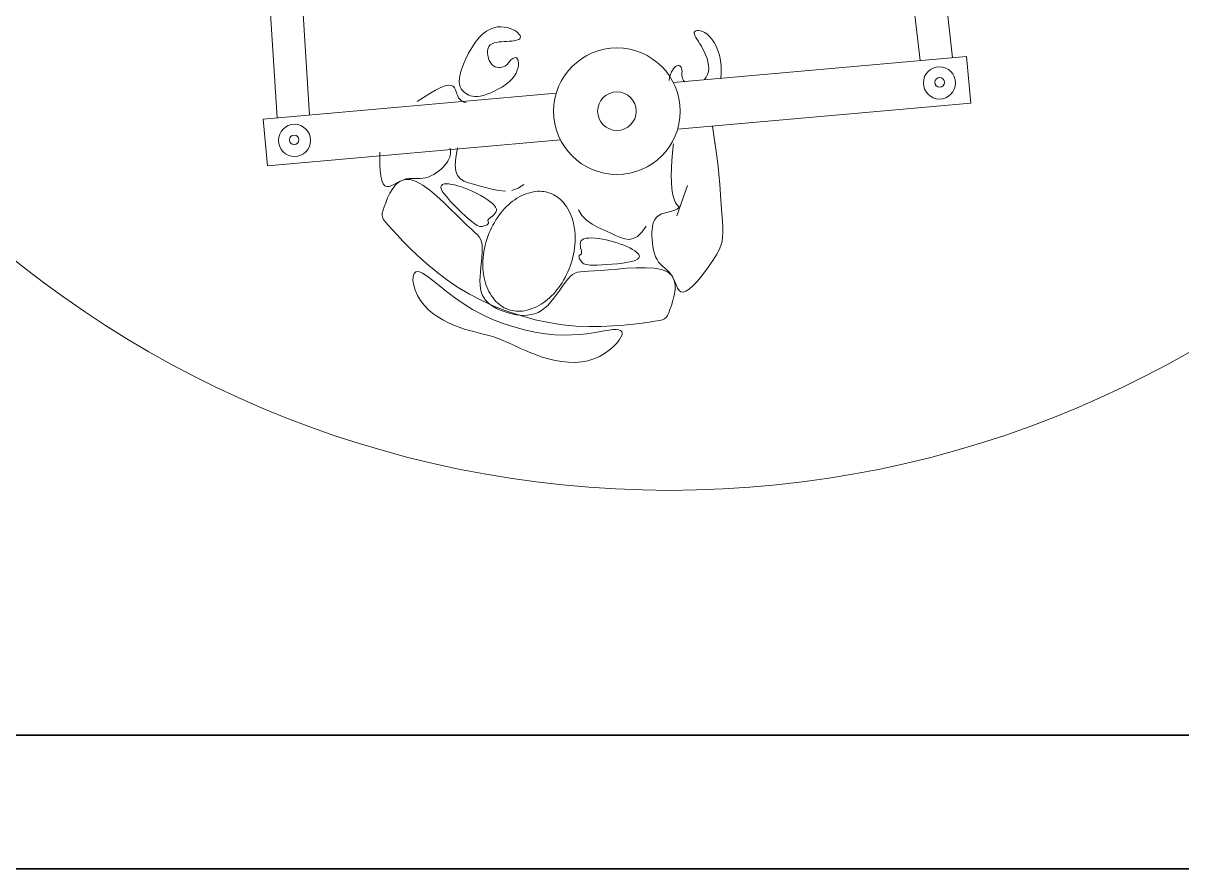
# Model space of a CAD drawing. Header units: inches. Extents: x -17070 to 527, y 504 to 2398.
# Drawn here: x -10483.156 to -10481.162, y 520.728 to 522.183 of the extents above; entities that cross this region are included whole.
import ezdxf

# ---------------------------------------------------------------- set-up
doc = ezdxf.new("R2010")
doc.units = ezdxf.units.IN
doc.linetypes.add('0', pattern=[0])
for name, color, linetype, lineweight in [('furniture', 42, 'Continuous', 9), ('muebles', 31, 'Continuous', 9), ('section', 1, 'Continuous', 35), ('wall', 7, 'Continuous', 30)]:
    doc.layers.add(name, color=color, linetype=linetype, lineweight=lineweight)

# ---------------------------------------------------------------- blocks, each defined once
blk = doc.blocks.new('ot 1')
at = {"layer": 'muebles', "color": 0, "extrusion": (7.65098e-18, 1.22225e-16, -1)}
for p, q in [((91.6067, -567.3412), (91.5571, -567.845)), ((91.687, -567.3491), (91.6067, -567.3412)), ((91.6374, -567.8529), (91.687, -567.3491)), ((91.9722, -567.4087), (91.6846, -567.3732)), ((91.967, -567.4644), (91.6791, -567.4289)), ((91.4877, -568.5502), (91.5373, -568.0464)), ((91.6176, -568.0543), (91.568, -568.5581)), ((91.8652, -568.4996), (91.5758, -568.4784)), ((91.568, -568.5581), (91.4877, -568.5502)), ((91.8594, -568.5552), (91.5703, -568.534))]:
    blk.add_line(p, q, dxfattribs=at)
at = {"layer": 'muebles', "color": 0, "linetype": '0'}
for p, q in [((91.3428, -567.7757), (91.3507, -567.7717)), ((91.3507, -567.7717), (91.3579, -567.7688)), ((91.3579, -567.7688), (91.3649, -567.7668)), ((91.3649, -567.7668), (91.3721, -567.7658)), ((91.3721, -567.7658), (91.3801, -567.7654)), ((91.3801, -567.7654), (91.3892, -567.7657)), ((91.3892, -567.7657), (91.3999, -567.7664)), ((91.3999, -567.7664), (91.4128, -567.7675)), ((91.4128, -567.7675), (91.428, -567.7687)), ((91.428, -567.7687), (91.445, -567.7701)), ((91.445, -567.7701), (91.463, -567.7717)), ((91.463, -567.7717), (91.4813, -567.7735)), ((91.4813, -567.7735), (91.4991, -567.7755)), ((91.4991, -567.7755), (91.5156, -567.7776)), ((91.6447, -567.7714), (91.6558, -567.7709)), ((91.6558, -567.7709), (91.6665, -567.7712)), ((91.6665, -567.7712), (91.6763, -567.7723)), ((91.6763, -567.7723), (91.6854, -567.7743)), ((91.6854, -567.7743), (91.6936, -567.777)), ((91.305, -567.8013), (91.3146, -567.794)), ((91.3146, -567.794), (91.3244, -567.7872)), ((91.3244, -567.7872), (91.3339, -567.781)), ((91.3339, -567.781), (91.3428, -567.7757)), ((91.5156, -567.7776), (91.563, -567.7852)), ((91.5301, -567.7799), (91.5345, -567.7809)), ((91.6521, -567.7943), (91.6475, -567.7965)), ((91.6571, -567.7929), (91.6521, -567.7943)), ((91.6624, -567.7924), (91.6571, -567.7929)), ((91.6679, -567.7928), (91.6624, -567.7924)), ((91.6735, -567.7939), (91.6679, -567.7928)), ((91.6792, -567.7955), (91.6735, -567.7939)), ((91.6848, -567.7976), (91.6792, -567.7955)), ((91.6936, -567.777), (91.7009, -567.7802)), ((91.7009, -567.7802), (91.7073, -567.7838)), ((91.7073, -567.7838), (91.7129, -567.7877)), ((91.7129, -567.7877), (91.7175, -567.7918)), ((91.7175, -567.7918), (91.7212, -567.7959)), ((91.2885, -567.8157), (91.2962, -567.8086)), ((91.2962, -567.8086), (91.305, -567.8013)), ((91.6475, -567.7965), (91.6434, -567.7993)), ((91.6903, -567.8001), (91.6848, -567.7976)), ((91.6955, -567.8027), (91.6903, -567.8001)), ((91.7003, -567.8055), (91.6955, -567.8027)), ((91.7046, -567.8081), (91.7003, -567.8055)), ((91.7086, -567.8107), (91.7046, -567.8081)), ((91.712, -567.813), (91.7086, -567.8107)), ((91.7151, -567.815), (91.712, -567.813)), ((91.7179, -567.8166), (91.7151, -567.815)), ((91.7212, -567.7959), (91.724, -567.7999)), ((91.724, -567.7999), (91.7259, -567.8037)), ((91.7267, -567.8154), (91.7255, -567.817)), ((91.7259, -567.8037), (91.727, -567.8072)), ((91.7273, -567.8131), (91.7267, -567.8154)), ((91.727, -567.8072), (91.7275, -567.8104)), ((91.7275, -567.8104), (91.7273, -567.8131)), ((91.2771, -567.8329), (91.2786, -567.8281)), ((91.2777, -567.8367), (91.2771, -567.8329)), ((91.2786, -567.8281), (91.2825, -567.8223)), ((91.2825, -567.8223), (91.2885, -567.8157)), ((91.4085, -567.8451), (91.4605, -567.8269)), ((91.6389, -567.8342), (91.6411, -567.8357)), ((91.7202, -567.8176), (91.7179, -567.8166)), ((91.7223, -567.8181), (91.7202, -567.8176)), ((91.7241, -567.8179), (91.7223, -567.8181)), ((91.7255, -567.817), (91.7241, -567.8179)), ((91.2411, -567.8574), (91.2468, -567.8553)), ((91.2468, -567.8553), (91.254, -567.8529)), ((91.254, -567.8529), (91.2624, -567.8503)), ((91.2624, -567.8503), (91.2715, -567.8482)), ((91.2715, -567.8482), (91.2809, -567.8469)), ((91.2801, -567.8398), (91.2777, -567.8367)), ((91.2839, -567.8424), (91.2801, -567.8398)), ((91.2809, -567.8469), (91.29, -567.847)), ((91.2885, -567.8447), (91.2839, -567.8424)), ((91.2937, -567.8468), (91.2885, -567.8447)), ((91.29, -567.847), (91.2985, -567.849)), ((91.2989, -567.8491), (91.2937, -567.8468)), ((91.2985, -567.849), (91.3059, -567.8533)), ((91.3038, -567.8516), (91.2989, -567.8491)), ((91.308, -567.8545), (91.3038, -567.8516)), ((91.3059, -567.8533), (91.3117, -567.8604)), ((91.3117, -567.8578), (91.308, -567.8545)), ((91.4162, -567.8539), (91.4154, -567.8568)), ((91.4171, -567.8511), (91.4162, -567.8539)), ((91.418, -567.8486), (91.4171, -567.8511)), ((91.4189, -567.8464), (91.418, -567.8486)), ((91.4199, -567.8445), (91.4189, -567.8464)), ((91.421, -567.8431), (91.4199, -567.8445)), ((91.422, -567.8421), (91.421, -567.8431)), ((91.4231, -567.8417), (91.422, -567.8421)), ((91.4242, -567.8419), (91.4231, -567.8417)), ((91.4253, -567.8427), (91.4242, -567.8419)), ((91.4267, -567.8439), (91.4253, -567.8427)), ((91.4286, -567.8456), (91.4267, -567.8439)), ((91.4313, -567.8475), (91.4286, -567.8456)), ((91.435, -567.8494), (91.4313, -567.8475)), ((91.4401, -567.8512), (91.435, -567.8494)), ((91.4467, -567.8529), (91.4401, -567.8512)), ((91.4551, -567.8541), (91.4467, -567.8529)), ((91.4655, -567.8549), (91.4551, -567.8541)), ((91.4775, -567.8552), (91.4655, -567.8549)), ((91.4903, -567.8551), (91.4775, -567.8552)), ((91.5035, -567.8545), (91.4903, -567.8551)), ((91.5165, -567.8537), (91.5035, -567.8545)), ((91.5286, -567.8525), (91.5165, -567.8537)), ((91.532, -567.852), (91.5286, -567.8525)), ((91.6411, -567.8357), (91.6433, -567.8369)), ((91.6433, -567.8369), (91.6454, -567.8377)), ((91.6454, -567.8377), (91.6474, -567.8382)), ((91.6474, -567.8382), (91.6493, -567.8384)), ((91.6493, -567.8384), (91.6511, -567.8385)), ((91.6511, -567.8385), (91.6529, -567.8385)), ((91.6529, -567.8385), (91.6547, -567.8384)), ((91.6547, -567.8384), (91.6566, -567.8384)), ((91.6596, -567.8542), (91.6559, -567.8564)), ((91.6566, -567.8384), (91.6584, -567.8385)), ((91.6584, -567.8385), (91.6603, -567.8388)), ((91.6626, -567.8519), (91.6596, -567.8542)), ((91.6603, -567.8388), (91.6622, -567.8393)), ((91.6622, -567.8393), (91.6639, -567.8401)), ((91.6649, -567.8495), (91.6626, -567.8519)), ((91.6639, -567.8401), (91.6654, -567.841)), ((91.6663, -567.8473), (91.6649, -567.8495)), ((91.6654, -567.841), (91.6664, -567.8422)), ((91.667, -567.8453), (91.6663, -567.8473)), ((91.6664, -567.8422), (91.667, -567.8436)), ((91.667, -567.8436), (91.667, -567.8453)), ((91.2266, -567.8809), (91.2279, -567.8736)), ((91.2279, -567.8736), (91.2293, -567.8682)), ((91.2293, -567.8682), (91.2311, -567.8643)), ((91.2311, -567.8643), (91.2335, -567.8614)), ((91.2335, -567.8614), (91.2367, -567.8593)), ((91.2367, -567.8593), (91.2411, -567.8574)), ((91.315, -567.8614), (91.3117, -567.8578)), ((91.3117, -567.8604), (91.3156, -567.8706)), ((91.3182, -567.865), (91.315, -567.8614)), ((91.3156, -567.8706), (91.3177, -567.8834)), ((91.3213, -567.8687), (91.3182, -567.865)), ((91.3246, -567.8722), (91.3213, -567.8687)), ((91.3283, -567.8755), (91.3246, -567.8722)), ((91.4093, -567.8751), (91.4075, -567.8777)), ((91.4107, -567.8723), (91.4093, -567.8751)), ((91.4119, -567.8693), (91.4107, -567.8723)), ((91.4129, -567.8662), (91.4119, -567.8693)), ((91.4138, -567.8631), (91.4129, -567.8662)), ((91.4146, -567.8599), (91.4138, -567.8631)), ((91.4154, -567.8568), (91.4146, -567.8599)), ((91.6465, -567.8597), (91.6408, -567.8606)), ((91.6515, -567.8583), (91.6465, -567.8597)), ((91.6559, -567.8564), (91.6515, -567.8583)), ((91.2233, -567.9028), (91.2251, -567.8906)), ((91.2251, -567.8906), (91.2266, -567.8809)), ((91.3177, -567.8834), (91.3185, -567.8981)), ((91.3326, -567.8784), (91.3283, -567.8755)), ((91.3375, -567.8809), (91.3326, -567.8784)), ((91.343, -567.883), (91.3375, -567.8809)), ((91.349, -567.8846), (91.343, -567.883)), ((91.3552, -567.8858), (91.349, -567.8846)), ((91.3615, -567.8867), (91.3552, -567.8858)), ((91.3677, -567.8873), (91.3615, -567.8867)), ((91.3737, -567.8875), (91.3677, -567.8873)), ((91.3794, -567.8875), (91.3737, -567.8875)), ((91.3845, -567.8872), (91.3794, -567.8875)), ((91.3892, -567.8867), (91.3845, -567.8872)), ((91.3933, -567.8859), (91.3892, -567.8867)), ((91.397, -567.8848), (91.3933, -567.8859)), ((91.4002, -567.8834), (91.397, -567.8848)), ((91.403, -567.8818), (91.4002, -567.8834)), ((91.4054, -567.8799), (91.403, -567.8818)), ((91.4075, -567.8777), (91.4054, -567.8799)), ((91.2213, -567.9175), (91.2233, -567.9028)), ((91.3183, -567.914), (91.3172, -567.9304)), ((91.3185, -567.8981), (91.3183, -567.914)), ((91.331, -567.9159), (91.333, -567.9118)), ((91.333, -567.9118), (91.3352, -567.9094)), ((91.3352, -567.9094), (91.3375, -567.9085)), ((91.3375, -567.9085), (91.3399, -567.909)), ((91.3399, -567.909), (91.3423, -567.9107)), ((91.3423, -567.9107), (91.3448, -567.9133)), ((91.3448, -567.9133), (91.3473, -567.9168)), ((91.3683, -567.9195), (91.3723, -567.9124)), ((91.3723, -567.9124), (91.3794, -567.9052)), ((91.3794, -567.9052), (91.3902, -567.8975)), ((91.2178, -567.9531), (91.2194, -567.9344)), ((91.2194, -567.9344), (91.2213, -567.9175)), ((91.3172, -567.9304), (91.3158, -567.9465)), ((91.3262, -567.9374), (91.3276, -567.9291)), ((91.3276, -567.9291), (91.3292, -567.9217)), ((91.3292, -567.9217), (91.331, -567.9159)), ((91.3473, -567.9168), (91.3498, -567.9209)), ((91.3498, -567.9209), (91.3522, -567.9254)), ((91.3522, -567.9254), (91.3545, -567.9304)), ((91.3545, -567.9304), (91.3567, -567.9357)), ((91.367, -567.9267), (91.3683, -567.9195)), ((91.3677, -567.934), (91.367, -567.9267)), ((91.3701, -567.9418), (91.3677, -567.934)), ((91.176, -567.9594), (91.182, -567.9526)), ((91.182, -567.9526), (91.1879, -567.9469)), ((91.1879, -567.9469), (91.1934, -567.9424)), ((91.1934, -567.9424), (91.1984, -567.9392)), ((91.1984, -567.9392), (91.2026, -567.9374)), ((91.2026, -567.9374), (91.2059, -567.9369)), ((91.2059, -567.9369), (91.2084, -567.9378)), ((91.2084, -567.9378), (91.2102, -567.9399)), ((91.2102, -567.9399), (91.2112, -567.9432)), ((91.2114, -567.9534), (91.2106, -567.9602)), ((91.2112, -567.9432), (91.2116, -567.9478)), ((91.2116, -567.9478), (91.2114, -567.9534)), ((91.2167, -567.9733), (91.2178, -567.9531)), ((91.3158, -567.9465), (91.3142, -567.9617)), ((91.3241, -567.9558), (91.325, -567.9465)), ((91.325, -567.9465), (91.3262, -567.9374)), ((91.3567, -567.9357), (91.3588, -567.9414)), ((91.3588, -567.9414), (91.3607, -567.9473)), ((91.3607, -567.9473), (91.3625, -567.9534)), ((91.3625, -567.9534), (91.3641, -567.9597)), ((91.3737, -567.9502), (91.3701, -567.9418)), ((91.3778, -567.9595), (91.3737, -567.9502)), ((91.1651, -567.9758), (91.1703, -567.9672)), ((91.1703, -567.9672), (91.176, -567.9594)), ((91.2093, -567.968), (91.2076, -567.9769)), ((91.2106, -567.9602), (91.2093, -567.968)), ((91.2164, -567.9948), (91.2167, -567.9733)), ((91.3142, -567.9617), (91.3129, -567.9752)), ((91.3223, -567.9812), (91.3227, -567.9735)), ((91.3227, -567.9735), (91.3233, -567.965)), ((91.3233, -567.965), (91.3241, -567.9558)), ((91.3641, -567.9597), (91.3656, -567.9661)), ((91.3656, -567.9661), (91.3668, -567.9725)), ((91.3668, -567.9725), (91.3678, -567.9789)), ((91.3822, -567.9696), (91.3778, -567.9595)), ((91.3871, -567.9802), (91.3822, -567.9696)), ((91.1574, -567.9955), (91.1607, -567.9853)), ((91.1607, -567.9853), (91.1651, -567.9758)), ((91.2058, -567.9869), (91.204, -567.9979)), ((91.2076, -567.9769), (91.2058, -567.9869)), ((91.2171, -568.0172), (91.2164, -567.9948)), ((91.3121, -567.9866), (91.3115, -567.9959)), ((91.3129, -567.9752), (91.3121, -567.9866)), ((91.3221, -567.9875), (91.3223, -567.9812)), ((91.3221, -567.9927), (91.3221, -567.9875)), ((91.3224, -567.9968), (91.3221, -567.9927)), ((91.3678, -567.9789), (91.3684, -567.9851)), ((91.3684, -567.9851), (91.3688, -567.9909)), ((91.3688, -567.9909), (91.3687, -567.9962)), ((91.3927, -567.9906), (91.3871, -567.9802)), ((91.3993, -568.0001), (91.3927, -567.9906)), ((91.1545, -568.0175), (91.1553, -568.0063)), ((91.1553, -568.0063), (91.1574, -567.9955)), ((91.2026, -568.0101), (91.2016, -568.0233)), ((91.204, -567.9979), (91.2026, -568.0101)), ((91.3104, -568.0098), (91.3095, -568.015)), ((91.311, -568.0036), (91.3104, -568.0098)), ((91.3115, -567.9959), (91.311, -568.0036)), ((91.3228, -568), (91.3224, -567.9968)), ((91.3234, -568.0025), (91.3228, -568)), ((91.3243, -568.0045), (91.3234, -568.0025)), ((91.3253, -568.006), (91.3243, -568.0045)), ((91.3266, -568.0074), (91.3253, -568.006)), ((91.328, -568.0086), (91.3266, -568.0074)), ((91.3296, -568.0097), (91.328, -568.0086)), ((91.3312, -568.0107), (91.3296, -568.0097)), ((91.3329, -568.0115), (91.3312, -568.0107)), ((91.3344, -568.0121), (91.3329, -568.0115)), ((91.3359, -568.0125), (91.3344, -568.0121)), ((91.3371, -568.0127), (91.3359, -568.0125)), ((91.3381, -568.0126), (91.3371, -568.0127)), ((91.3388, -568.0121), (91.3381, -568.0126)), ((91.3392, -568.0115), (91.3388, -568.0121)), ((91.3395, -568.0107), (91.3392, -568.0115)), ((91.3399, -568.0099), (91.3395, -568.0107)), ((91.3404, -568.0092), (91.3399, -568.0099)), ((91.3411, -568.0086), (91.3404, -568.0092)), ((91.3423, -568.0082), (91.3411, -568.0086)), ((91.3439, -568.0082), (91.3423, -568.0082)), ((91.346, -568.0086), (91.3439, -568.0082)), ((91.3487, -568.0093), (91.346, -568.0086)), ((91.3516, -568.01), (91.3487, -568.0093)), ((91.3547, -568.0105), (91.3516, -568.01)), ((91.3578, -568.0108), (91.3547, -568.0105)), ((91.3607, -568.0105), (91.3578, -568.0108)), ((91.3633, -568.0095), (91.3607, -568.0105)), ((91.3655, -568.0076), (91.3633, -568.0095)), ((91.3671, -568.0047), (91.3655, -568.0076)), ((91.3681, -568.0008), (91.3671, -568.0047)), ((91.3687, -567.9962), (91.3681, -568.0008)), ((91.4072, -568.0083), (91.3993, -568.0001)), ((91.4168, -568.0143), (91.4072, -568.0083)), ((91.1547, -568.029), (91.1545, -568.0175)), ((91.1558, -568.0405), (91.1547, -568.029)), ((91.2016, -568.0233), (91.2012, -568.0377)), ((91.2191, -568.0402), (91.2171, -568.0172)), ((91.2974, -568.0316), (91.2917, -568.0359)), ((91.302, -568.0274), (91.2974, -568.0316)), ((91.3055, -568.0235), (91.302, -568.0274)), ((91.3079, -568.0195), (91.3055, -568.0235)), ((91.3095, -568.015), (91.3079, -568.0195)), ((91.1577, -568.0521), (91.1558, -568.0405)), ((91.1602, -568.0633), (91.1577, -568.0521)), ((91.2012, -568.0377), (91.2018, -568.0532)), ((91.2018, -568.0532), (91.2034, -568.0698)), ((91.2225, -568.0637), (91.2191, -568.0402)), ((91.2715, -568.0501), (91.2646, -568.0551)), ((91.2785, -568.0452), (91.2715, -568.0501)), ((91.2853, -568.0405), (91.2785, -568.0452)), ((91.2917, -568.0359), (91.2853, -568.0405)), ((91.1632, -568.0742), (91.1602, -568.0633)), ((91.1666, -568.0845), (91.1632, -568.0742)), ((91.2034, -568.0698), (91.206, -568.0872)), ((91.2273, -568.0872), (91.2225, -568.0637)), ((91.2473, -568.071), (91.2432, -568.0765)), ((91.2522, -568.0656), (91.2473, -568.071)), ((91.2581, -568.0603), (91.2522, -568.0656)), ((91.2646, -568.0551), (91.2581, -568.0603)), ((91.1702, -568.0942), (91.1666, -568.0845)), ((91.1739, -568.1032), (91.1702, -568.0942)), ((91.206, -568.0872), (91.2098, -568.1053)), ((91.2335, -568.1108), (91.2273, -568.0872)), ((91.2359, -568.094), (91.2349, -568.1001)), ((91.2376, -568.088), (91.2359, -568.094)), ((91.24, -568.0822), (91.2376, -568.088)), ((91.2432, -568.0765), (91.24, -568.0822)), ((91.1776, -568.1117), (91.1739, -568.1032)), ((91.1813, -568.1198), (91.1776, -568.1117)), ((91.2098, -568.1053), (91.2145, -568.1237)), ((91.2409, -568.1341), (91.2335, -568.1108)), ((91.2349, -568.1001), (91.2346, -568.1065)), ((91.2346, -568.1065), (91.2348, -568.1131)), ((91.2348, -568.1131), (91.2356, -568.12)), ((91.4599, -568.1087), (91.4531, -568.1185)), ((91.185, -568.1276), (91.1813, -568.1198)), ((91.1884, -568.1352), (91.185, -568.1276)), ((91.2145, -568.1237), (91.2204, -568.1421)), ((91.2356, -568.12), (91.2369, -568.1269)), ((91.2369, -568.1269), (91.2387, -568.1339)), ((91.2387, -568.1339), (91.2408, -568.1407)), ((91.2496, -568.157), (91.2409, -568.1341)), ((91.4531, -568.1185), (91.4494, -568.1291)), ((91.6413, -568.1304), (91.6366, -568.1352)), ((91.6463, -568.1266), (91.6413, -568.1304)), ((91.6512, -568.1238), (91.6463, -568.1266)), ((91.656, -568.1218), (91.6512, -568.1238)), ((91.6606, -568.1205), (91.656, -568.1218)), ((91.6649, -568.1199), (91.6606, -568.1205)), ((91.6687, -568.1199), (91.6649, -568.1199)), ((91.672, -568.1203), (91.6687, -568.1199)), ((91.671, -568.1353), (91.6724, -568.1342)), ((91.6745, -568.1211), (91.672, -568.1203)), ((91.6724, -568.1342), (91.6738, -568.1329)), ((91.6738, -568.1329), (91.6751, -568.1315)), ((91.6763, -568.1222), (91.6745, -568.1211)), ((91.6751, -568.1315), (91.6762, -568.1299)), ((91.6762, -568.1299), (91.6771, -568.1283)), ((91.6773, -568.1236), (91.6763, -568.1222)), ((91.6771, -568.1283), (91.6777, -568.1267)), ((91.6778, -568.1251), (91.6773, -568.1236)), ((91.6777, -568.1267), (91.6778, -568.1251)), ((91.7062, -568.1319), (91.7058, -568.136)), ((91.7067, -568.1282), (91.7062, -568.1319)), ((91.7074, -568.1249), (91.7067, -568.1282)), ((91.7082, -568.1221), (91.7074, -568.1249)), ((91.7093, -568.1199), (91.7082, -568.1221)), ((91.7105, -568.1182), (91.7093, -568.1199)), ((91.712, -568.1173), (91.7105, -568.1182)), ((91.7138, -568.1171), (91.712, -568.1173)), ((91.7157, -568.1176), (91.7138, -568.1171)), ((91.7178, -568.1189), (91.7157, -568.1176)), ((91.7199, -568.1209), (91.7178, -568.1189)), ((91.7221, -568.1234), (91.7199, -568.1209)), ((91.7242, -568.1267), (91.7221, -568.1234)), ((91.7261, -568.1305), (91.7242, -568.1267)), ((91.7278, -568.1348), (91.7261, -568.1305)), ((91.1916, -568.1428), (91.1884, -568.1352)), ((91.1944, -568.1504), (91.1916, -568.1428)), ((91.1969, -568.1582), (91.1944, -568.1504)), ((91.2204, -568.1421), (91.2272, -568.1604)), ((91.2408, -568.1407), (91.2434, -568.1474)), ((91.2434, -568.1474), (91.2462, -568.1536)), ((91.2462, -568.1536), (91.2494, -568.1594)), ((91.4482, -568.1404), (91.449, -568.152)), ((91.449, -568.152), (91.4511, -568.1636)), ((91.6236, -568.1536), (91.6201, -568.1604)), ((91.6276, -568.147), (91.6236, -568.1536)), ((91.632, -568.1408), (91.6276, -568.147)), ((91.6366, -568.1352), (91.632, -568.1408)), ((91.6606, -568.1542), (91.6607, -568.1513)), ((91.661, -568.1572), (91.6606, -568.1542)), ((91.6607, -568.1513), (91.6612, -568.1485)), ((91.6612, -568.1485), (91.6619, -568.1459)), ((91.6619, -568.1459), (91.6629, -568.1436)), ((91.6629, -568.1436), (91.6641, -568.1417)), ((91.6641, -568.1417), (91.6654, -568.1401)), ((91.6654, -568.1401), (91.6667, -568.1387)), ((91.6667, -568.1387), (91.6681, -568.1375)), ((91.6681, -568.1375), (91.6695, -568.1364)), ((91.6695, -568.1364), (91.671, -568.1353)), ((91.7045, -568.1539), (91.7038, -568.1582)), ((91.7049, -568.1494), (91.7045, -568.1539)), ((91.7052, -568.1448), (91.7049, -568.1494)), ((91.7055, -568.1403), (91.7052, -568.1448)), ((91.7058, -568.136), (91.7055, -568.1403)), ((91.7293, -568.1397), (91.7278, -568.1348)), ((91.7303, -568.145), (91.7293, -568.1397)), ((91.7307, -568.1507), (91.7303, -568.145)), ((91.7303, -568.1567), (91.7307, -568.1507)), ((91.1992, -568.1661), (91.1969, -568.1582)), ((91.2012, -568.1742), (91.1992, -568.1661)), ((91.2032, -568.1824), (91.2012, -568.1742)), ((91.2272, -568.1604), (91.2351, -568.1782)), ((91.2494, -568.1594), (91.2528, -568.1645)), ((91.2594, -568.1792), (91.2496, -568.157)), ((91.2528, -568.1645), (91.2564, -568.169)), ((91.2564, -568.169), (91.2603, -568.1728)), ((91.2603, -568.1728), (91.2645, -568.1759)), ((91.3892, -568.1729), (91.3884, -568.1745)), ((91.39, -568.1714), (91.3892, -568.1729)), ((91.3909, -568.1702), (91.39, -568.1714)), ((91.3918, -568.1693), (91.3909, -568.1702)), ((91.3926, -568.1688), (91.3918, -568.1693)), ((91.3934, -568.1687), (91.3926, -568.1688)), ((91.3941, -568.1689), (91.3934, -568.1687)), ((91.3949, -568.1693), (91.3941, -568.1689)), ((91.3957, -568.1697), (91.3949, -568.1693)), ((91.3965, -568.17), (91.3957, -568.1697)), ((91.3975, -568.17), (91.3965, -568.17)), ((91.3986, -568.1696), (91.3975, -568.17)), ((91.3998, -568.1686), (91.3986, -568.1696)), ((91.4013, -568.1669), (91.3998, -568.1686)), ((91.4029, -568.1648), (91.4013, -568.1669)), ((91.4048, -568.1624), (91.4029, -568.1648)), ((91.4069, -568.1601), (91.4048, -568.1624)), ((91.4091, -568.158), (91.4069, -568.1601)), ((91.4116, -568.1564), (91.4091, -568.158)), ((91.4143, -568.1555), (91.4116, -568.1564)), ((91.4171, -568.1556), (91.4143, -568.1555)), ((91.4202, -568.1569), (91.4171, -568.1556)), ((91.4234, -568.1593), (91.4202, -568.1569)), ((91.4267, -568.1626), (91.4234, -568.1593)), ((91.4301, -568.1667), (91.4267, -568.1626)), ((91.4334, -568.1714), (91.4301, -568.1667)), ((91.4368, -568.1766), (91.4334, -568.1714)), ((91.4511, -568.1636), (91.4539, -568.1749)), ((91.6144, -568.1736), (91.6124, -568.1797)), ((91.617, -568.1671), (91.6144, -568.1736)), ((91.6201, -568.1604), (91.617, -568.1671)), ((91.6619, -568.1602), (91.661, -568.1572)), ((91.6635, -568.163), (91.6619, -568.1602)), ((91.6658, -568.1657), (91.6635, -568.163)), ((91.6689, -568.168), (91.6658, -568.1657)), ((91.6726, -568.1701), (91.6689, -568.168)), ((91.6767, -568.1717), (91.6726, -568.1701)), ((91.681, -568.1728), (91.6767, -568.1717)), ((91.6854, -568.1733), (91.681, -568.1728)), ((91.6896, -568.1733), (91.6854, -568.1733)), ((91.6935, -568.1725), (91.6896, -568.1733)), ((91.6968, -568.171), (91.6935, -568.1725)), ((91.6994, -568.1687), (91.6968, -568.171)), ((91.7014, -568.1657), (91.6994, -568.1687)), ((91.7028, -568.1622), (91.7014, -568.1657)), ((91.7038, -568.1582), (91.7028, -568.1622)), ((91.7228, -568.1757), (91.7266, -568.1693)), ((91.7266, -568.1693), (91.729, -568.1629)), ((91.729, -568.1629), (91.7303, -568.1567)), ((91.2053, -568.1909), (91.2032, -568.1824)), ((91.2075, -568.1996), (91.2053, -568.1909)), ((91.2351, -568.1782), (91.2441, -568.1952)), ((91.2703, -568.2007), (91.2594, -568.1792)), ((91.2645, -568.1759), (91.2691, -568.1784)), ((91.2691, -568.1784), (91.2743, -568.1803)), ((91.2743, -568.1803), (91.2799, -568.1817)), ((91.2799, -568.1817), (91.2862, -568.1825)), ((91.2862, -568.1825), (91.2931, -568.1827)), ((91.2931, -568.1827), (91.3007, -568.1826)), ((91.3007, -568.1826), (91.3089, -568.1821)), ((91.3089, -568.1821), (91.3173, -568.1814)), ((91.3173, -568.1814), (91.3257, -568.1806)), ((91.3257, -568.1806), (91.334, -568.1799)), ((91.334, -568.1799), (91.3418, -568.1794)), ((91.3418, -568.1794), (91.3489, -568.1792)), ((91.3489, -568.1792), (91.3551, -568.1796)), ((91.3551, -568.1796), (91.3603, -568.1805)), ((91.3603, -568.1805), (91.3647, -568.1822)), ((91.3647, -568.1822), (91.3687, -568.1847)), ((91.3687, -568.1847), (91.3727, -568.1881)), ((91.3727, -568.1881), (91.377, -568.1926)), ((91.377, -568.1926), (91.3821, -568.1983)), ((91.3868, -568.18), (91.3867, -568.1818)), ((91.3867, -568.1818), (91.3868, -568.1837)), ((91.3872, -568.1782), (91.3868, -568.18)), ((91.3868, -568.1837), (91.3874, -568.1857)), ((91.3877, -568.1763), (91.3872, -568.1782)), ((91.3874, -568.1857), (91.3884, -568.1881)), ((91.3884, -568.1745), (91.3877, -568.1763)), ((91.3884, -568.1881), (91.3901, -568.1909)), ((91.3901, -568.1909), (91.3925, -568.1943)), ((91.3925, -568.1943), (91.3957, -568.1983)), ((91.44, -568.1823), (91.4368, -568.1766)), ((91.443, -568.1881), (91.44, -568.1823)), ((91.4459, -568.194), (91.443, -568.1881)), ((91.4485, -568.1999), (91.4459, -568.194)), ((91.4539, -568.1749), (91.4567, -568.1856)), ((91.4567, -568.1856), (91.4592, -568.1954)), ((91.6104, -568.19), (91.6103, -568.1943)), ((91.6103, -568.1943), (91.6107, -568.1982)), ((91.6111, -568.1851), (91.6104, -568.19)), ((91.6124, -568.1797), (91.6111, -568.1851)), ((91.703, -568.1946), (91.711, -568.1885)), ((91.711, -568.1885), (91.7177, -568.1822)), ((91.7177, -568.1822), (91.7228, -568.1757)), ((91.2101, -568.2085), (91.2075, -568.1996)), ((91.213, -568.2176), (91.2101, -568.2085)), ((91.2441, -568.1952), (91.2539, -568.2113)), ((91.2539, -568.2113), (91.2643, -568.2263)), ((91.2822, -568.2211), (91.2703, -568.2007)), ((91.3821, -568.1983), (91.3884, -568.2053)), ((91.3884, -568.2053), (91.3961, -568.2137)), ((91.3957, -568.1983), (91.3997, -568.2032)), ((91.3961, -568.2137), (91.4056, -568.2235)), ((91.3997, -568.2032), (91.4048, -568.2089)), ((91.4048, -568.2089), (91.4106, -568.2153)), ((91.4509, -568.2058), (91.4485, -568.1999)), ((91.4531, -568.2117), (91.4509, -568.2058)), ((91.455, -568.2174), (91.4531, -568.2117)), ((91.4592, -568.1954), (91.4617, -568.2042)), ((91.4617, -568.2042), (91.4647, -568.2118)), ((91.4647, -568.2118), (91.4687, -568.218)), ((91.6006, -568.2125), (91.5997, -568.2095)), ((91.6018, -568.2154), (91.6006, -568.2125)), ((91.6107, -568.1982), (91.6115, -568.2017)), ((91.6115, -568.2017), (91.6127, -568.2049)), ((91.6127, -568.2049), (91.6142, -568.2079)), ((91.6142, -568.2079), (91.616, -568.2107)), ((91.616, -568.2107), (91.618, -568.2135)), ((91.618, -568.2135), (91.6203, -568.216)), ((91.6655, -568.2146), (91.675, -568.2106)), ((91.675, -568.2106), (91.6846, -568.2058)), ((91.6846, -568.2058), (91.6941, -568.2005)), ((91.6941, -568.2005), (91.703, -568.1946)), ((91.2165, -568.2269), (91.213, -568.2176)), ((91.2206, -568.2364), (91.2165, -568.2269)), ((91.2643, -568.2263), (91.2746, -568.2401)), ((91.295, -568.2404), (91.2822, -568.2211)), ((91.4056, -568.2235), (91.4163, -568.2344)), ((91.4106, -568.2153), (91.4169, -568.222)), ((91.4169, -568.222), (91.4235, -568.2286)), ((91.4235, -568.2286), (91.4301, -568.235)), ((91.4565, -568.2229), (91.455, -568.2174)), ((91.4578, -568.2282), (91.4565, -568.2229)), ((91.4588, -568.2333), (91.4578, -568.2282)), ((91.4594, -568.238), (91.4588, -568.2333)), ((91.4687, -568.218), (91.4742, -568.2228)), ((91.4742, -568.2228), (91.4817, -568.2259)), ((91.4817, -568.2259), (91.4918, -568.2271)), ((91.4918, -568.2271), (91.5049, -568.2264)), ((91.5049, -568.2264), (91.5215, -568.2237)), ((91.6034, -568.218), (91.6018, -568.2154)), ((91.6055, -568.2204), (91.6034, -568.218)), ((91.6079, -568.2224), (91.6055, -568.2204)), ((91.6109, -568.224), (91.6079, -568.2224)), ((91.6144, -568.2253), (91.6109, -568.224)), ((91.6181, -568.2265), (91.6144, -568.2253)), ((91.6217, -568.2278), (91.6181, -568.2265)), ((91.6203, -568.216), (91.6231, -568.2183)), ((91.625, -568.2295), (91.6217, -568.2278)), ((91.6231, -568.2183), (91.6265, -568.22)), ((91.6275, -568.2319), (91.625, -568.2295)), ((91.6265, -568.22), (91.6306, -568.2212)), ((91.6291, -568.2352), (91.6275, -568.2319)), ((91.6306, -568.2212), (91.6355, -568.2218)), ((91.6355, -568.2218), (91.6414, -568.2214)), ((91.6414, -568.2214), (91.6484, -568.2202)), ((91.6484, -568.2202), (91.6565, -568.2179)), ((91.6565, -568.2179), (91.6655, -568.2146)), ((91.2253, -568.2457), (91.2206, -568.2364)), ((91.2305, -568.2547), (91.2253, -568.2457)), ((91.2746, -568.2401), (91.2844, -568.2526)), ((91.2844, -568.2526), (91.2932, -568.2638)), ((91.3084, -568.2584), (91.295, -568.2404)), ((91.4163, -568.2344), (91.4274, -568.2461)), ((91.4274, -568.2461), (91.4384, -568.2583)), ((91.4301, -568.235), (91.4364, -568.2407)), ((91.4364, -568.2407), (91.4422, -568.2454)), ((91.4422, -568.2454), (91.4472, -568.2489)), ((91.4472, -568.2489), (91.4513, -568.2508)), ((91.4513, -568.2508), (91.4545, -568.2513)), ((91.4545, -568.2513), (91.4568, -568.2506)), ((91.4568, -568.2506), (91.4584, -568.2487)), ((91.4584, -568.2487), (91.4593, -568.2459)), ((91.4593, -568.2459), (91.4596, -568.2423)), ((91.4596, -568.2423), (91.4594, -568.238)), ((91.4849, -568.2515), (91.4815, -568.2555)), ((91.4884, -568.248), (91.4849, -568.2515)), ((91.4919, -568.2448), (91.4884, -568.248)), ((91.4954, -568.2421), (91.4919, -568.2448)), ((91.4988, -568.2398), (91.4954, -568.2421)), ((91.5022, -568.238), (91.4988, -568.2398)), ((91.5055, -568.2366), (91.5022, -568.238)), ((91.5087, -568.2357), (91.5055, -568.2366)), ((91.5118, -568.2353), (91.5087, -568.2357)), ((91.5149, -568.2353), (91.5118, -568.2353)), ((91.5179, -568.2357), (91.5149, -568.2353)), ((91.5208, -568.2366), (91.5179, -568.2357)), ((91.6205, -568.2623), (91.6251, -568.2533)), ((91.6251, -568.2533), (91.6282, -568.2457)), ((91.6282, -568.2457), (91.6294, -568.2397)), ((91.6294, -568.2397), (91.6291, -568.2352)), ((91.2365, -568.2633), (91.2305, -568.2547)), ((91.243, -568.2713), (91.2365, -568.2633)), ((91.2503, -568.2785), (91.243, -568.2713)), ((91.2932, -568.2638), (91.3004, -568.2735)), ((91.3004, -568.2735), (91.3055, -568.2817)), ((91.322, -568.275), (91.3084, -568.2584)), ((91.4384, -568.2583), (91.4485, -568.2706)), ((91.4485, -568.2706), (91.457, -568.2826)), ((91.471, -568.2733), (91.4695, -568.278)), ((91.4729, -568.2686), (91.471, -568.2733)), ((91.4754, -568.264), (91.4729, -568.2686)), ((91.4783, -568.2596), (91.4754, -568.264)), ((91.4815, -568.2555), (91.4783, -568.2596)), ((91.608, -568.2827), (91.6147, -568.2722)), ((91.6147, -568.2722), (91.6205, -568.2623)), ((91.2583, -568.2848), (91.2503, -568.2785)), ((91.267, -568.29), (91.2583, -568.2848)), ((91.2759, -568.2939), (91.267, -568.29)), ((91.2846, -568.2966), (91.2759, -568.2939)), ((91.3077, -568.293), (91.3046, -568.2962)), ((91.3055, -568.2817), (91.3081, -568.2882)), ((91.3081, -568.2882), (91.3077, -568.293)), ((91.3355, -568.2902), (91.322, -568.275)), ((91.3483, -568.3038), (91.3355, -568.2902)), ((91.457, -568.2826), (91.4633, -568.2939)), ((91.4633, -568.2939), (91.4666, -568.3044)), ((91.4685, -568.2874), (91.4684, -568.2921)), ((91.4684, -568.2921), (91.4685, -568.2968)), ((91.4688, -568.2827), (91.4685, -568.2874)), ((91.4695, -568.278), (91.4688, -568.2827)), ((91.6008, -568.2934), (91.608, -568.2827)), ((91.2926, -568.2979), (91.2846, -568.2966)), ((91.2995, -568.2978), (91.2926, -568.2979)), ((91.3046, -568.2962), (91.2995, -568.2978)), ((91.3603, -568.3158), (91.3483, -568.3038)), ((91.4665, -568.3135), (91.4634, -568.3215)), ((91.4674, -568.3112), (91.4659, -568.3161)), ((91.4666, -568.3044), (91.4665, -568.3135)), ((91.4682, -568.3063), (91.4674, -568.3112)), ((91.4685, -568.3015), (91.4682, -568.3063)), ((91.4685, -568.2968), (91.4685, -568.3015)), ((91.371, -568.3261), (91.3603, -568.3158)), ((91.3801, -568.3346), (91.371, -568.3261)), ((91.458, -568.3283), (91.4509, -568.3341)), ((91.4581, -568.3311), (91.4557, -568.3358)), ((91.4634, -568.3215), (91.458, -568.3283)), ((91.4609, -568.3262), (91.4581, -568.3311)), ((91.4636, -568.3212), (91.4609, -568.3262)), ((91.4659, -568.3161), (91.4636, -568.3212)), ((91.3872, -568.3412), (91.3801, -568.3346)), ((91.3928, -568.3461), (91.3872, -568.3412)), ((91.3973, -568.3495), (91.3928, -568.3461)), ((91.4011, -568.3514), (91.3973, -568.3495)), ((91.4047, -568.3522), (91.4011, -568.3514)), ((91.4086, -568.3518), (91.4047, -568.3522)), ((91.4132, -568.3506), (91.4086, -568.3518)), ((91.419, -568.3487), (91.4132, -568.3506)), ((91.4262, -568.3461), (91.419, -568.3487)), ((91.4343, -568.3429), (91.4262, -568.3461)), ((91.4428, -568.3389), (91.4343, -568.3429)), ((91.4509, -568.3341), (91.4428, -568.3389)), ((91.4542, -568.3403), (91.4539, -568.3443)), ((91.4539, -568.3443), (91.4552, -568.3479)), ((91.4557, -568.3358), (91.4542, -568.3403)), ((91.4552, -568.3479), (91.4586, -568.351)), ((91.4586, -568.351), (91.4644, -568.3534)), ((91.4644, -568.3534), (91.4721, -568.3551)), ((91.4721, -568.3551), (91.4814, -568.3564)), ((91.4814, -568.3564), (91.4917, -568.357)), ((91.4917, -568.357), (91.5024, -568.3572)), ((91.5024, -568.3572), (91.5132, -568.3569))]:
    blk.add_line(p, q, dxfattribs=at)
at = {"layer": 'muebles', "color": 0, "extrusion": (7.65098e-18, 1.22225e-16, -1)}
for centre, radius in [((-91.6411, -567.3952), 0.0277), ((-91.642, -567.3948), 0.00829), ((-91.5873, -567.9497), 0.1089), ((-91.5873, -567.9497), 0.0332), ((-91.5319, -568.504), 0.0277), ((-91.5328, -568.5046), 0.00829)]:
    blk.add_circle(centre, radius, dxfattribs=at)
at = {"layer": 'muebles', "color": 0}
for centre, radius, start, end in [((91.3695, -568.169), 0.1496, 109.236, 125.5742), ((91.3695, -568.169), 0.1496, 92.8978, 109.236), ((91.3675, -568.131), 0.1114, 73.9485, 92.8978), ((91.3754, -568.1037), 0.0831, 49.5758, 73.9485), ((91.3473, -568.138), 0.1114, 125.5742, 144.5235), ((91.3942, -568.0816), 0.0541, 19.236, 49.5758), ((91.3242, -568.1216), 0.0831, 144.5235, 168.8961), ((91.3942, -568.0816), 0.0541, 348.8961, 19.236), ((91.3657, -568.076), 0.0831, 324.5235, 348.8961), ((91.2957, -568.116), 0.0541, 168.8961, 199.236), ((91.2957, -568.116), 0.0541, 199.236, 229.5758), ((91.3426, -568.0595), 0.1114, 305.5742, 324.5235), ((91.3205, -568.0285), 0.1496, 289.236, 305.5742), ((91.3145, -568.0939), 0.0831, 229.5758, 253.9485), ((91.3224, -568.0666), 0.1114, 253.9485, 272.8978), ((91.3205, -568.0285), 0.1496, 272.8978, 289.236)]:
    blk.add_arc(centre, radius, start, end, dxfattribs=at)
blk = doc.blocks.new('A$C4AE13D6C')
at = {"layer": 'furniture', "color": 0, "lineweight": 18}
blk.add_circle((0, -1.8), 1.8, dxfattribs=at)
at = {"layer": 'furniture', "color": 0, "lineweight": 18, "xscale": -1, "rotation": 269.4651810287768}
blk.add_blockref('ot 1', (566.9798, -99.8324, 0.2812), dxfattribs=at)

msp = doc.modelspace()

# ---------------------------------------------------------------- linework, layer by layer
at = {"layer": 'section', "ltscale": 0.0005}
for p, q in [((-10484.59492, 520.95797), (-10478.74214, 520.95797)), ((-10484.59492, 520.72797), (-10478.74214, 520.72797))]:
    msp.add_line(p, q, dxfattribs=at)

# ---------------------------------------------------------------- block references
at = {"layer": 'wall', "ltscale": 0.0005}
msp.add_blockref('A$C4AE13D6C', (-10482.04387, 524.97911, -0.5625), dxfattribs=at)

doc.saveas('drawing.dxf')
